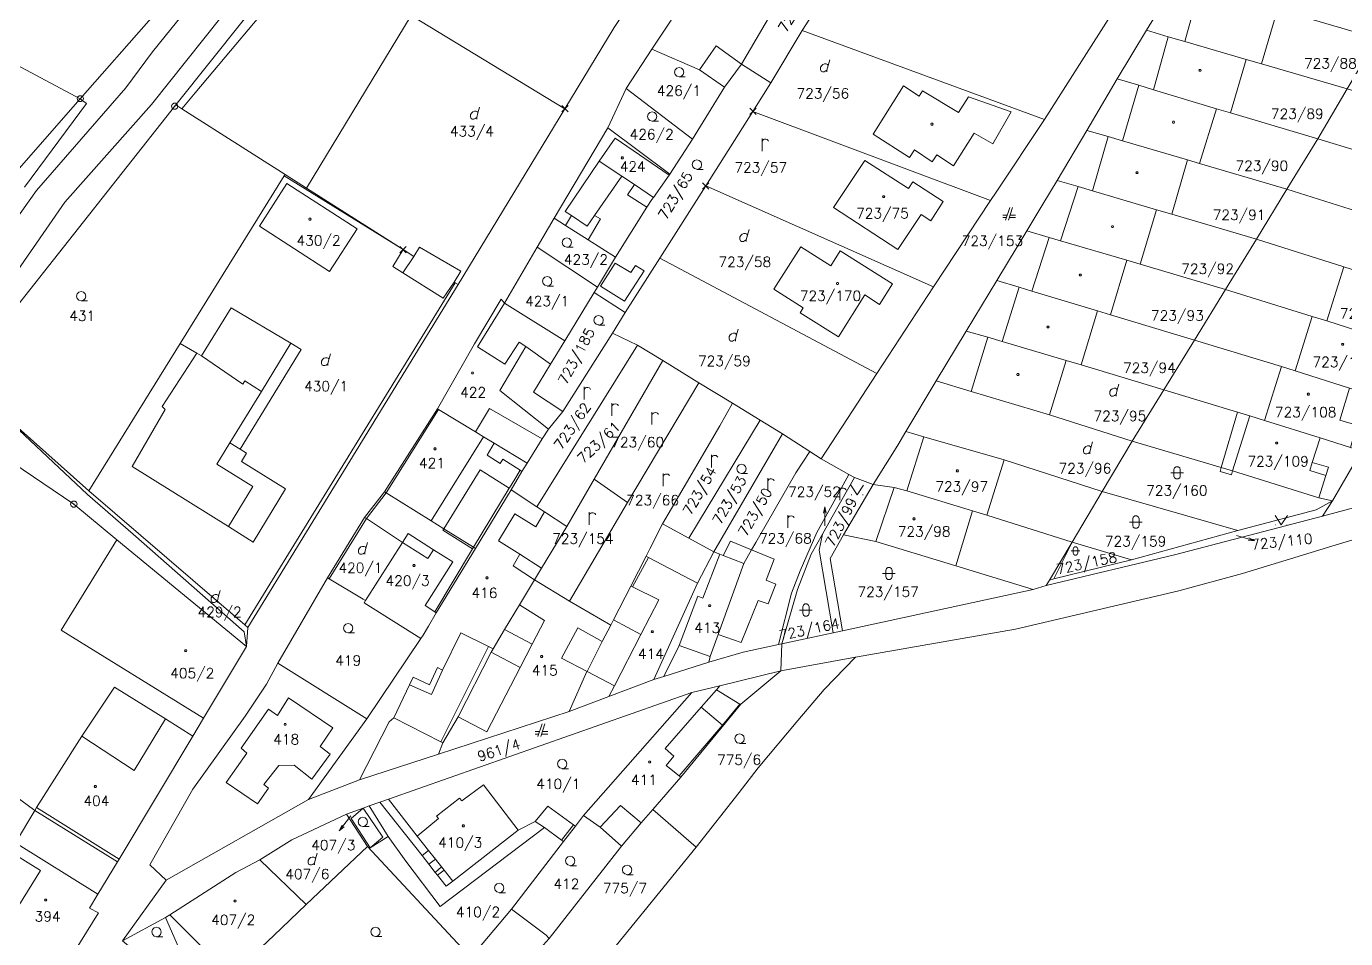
# Model space of a CAD drawing. Extents: x -443817 to 3, y -1171930 to -442383.
# Drawn here: x -443143.1 to -442934, y -1170732 to -1170587.5 of the extents above; entities that cross this region are included whole.
import ezdxf
from ezdxf.enums import TextEntityAlignment as Align

# ---------------------------------------------------------------- set-up
doc = ezdxf.new("R2010")
doc.units = 0
doc.header["$LTSCALE"] = 0.5
doc.header["$PDMODE"] = 3
doc.header["$PDSIZE"] = 0.5
for name, color, linetype, lineweight in [('KLADPAR', 7, 'Continuous', 0), ('ZAPPAR', 7, 'Continuous', 0), ('ZNACKY', 7, 'Continuous', 0), ('ZUOB', 7, 'Continuous', 0)]:
    doc.layers.add(name, color=color, linetype=linetype, lineweight=lineweight)
doc.styles.add('ROMANS', font='romans.shx', dxfattribs={"height": 0.2})

# ---------------------------------------------------------------- blocks, each defined once
blk = doc.blocks.new('$5')
at = {"color": 0}
blk.add_line((-0.12, 0), (0.12, 0), dxfattribs=at)
at = {"color": 0, "flags": 128}
blk.add_lwpolyline([(0.15, 0.48), (0.4, 0.3), (0.5, 0.01), (0.4, -0.28), (0.15, -0.46), (-0.16, -0.46), (-0.41, -0.28), (-0.51, 0.01), (-0.41, 0.3), (-0.16, 0.48), (0.15, 0.48)], dxfattribs=at)
blk = doc.blocks.new('$45')
at = {"color": 0, "flags": 128}
blk.add_lwpolyline([(0.09, 0.15), (0.18, 0), (0.09, -0.15), (-0.09, -0.15), (-0.18, 0), (-0.09, 0.15), (0.09, 0.15)], dxfattribs=at)
blk = doc.blocks.new('$431')
at = {"color": 0}
blk.add_line((0.63, 0.99), (0.9, 1.89), dxfattribs=at)
at = {"color": 0, "flags": 128}
blk.add_lwpolyline([(0.45, 0), (0.45, 0.27), (0.63, 0.99), (0.54, 1.17), (0.36, 1.26), (0.09, 1.26), (-0.18, 1.17), (-0.36, 0.99), (-0.54, 0.72), (-0.54, 0.36), (-0.45, 0.09), (-0.27, 0), (0, 0), (0.18, 0.09), (0.45, 0.27)], dxfattribs=at)
blk = doc.blocks.new('$489')
at = {"color": 0}
blk.add_line((-0.2, 2), (0, 3), dxfattribs=at)
at = {"color": 0, "flags": 128}
blk.add_lwpolyline([(0, 0), (0, 3), (0.2, 2)], dxfattribs=at)
blk = doc.blocks.new('$30')
at = {"color": 0, "flags": 128}
blk.add_lwpolyline([(0, 0), (-0.38, 0.1), (-0.65, 0.37), (-0.75, 0.74), (-0.65, 1.11), (-0.38, 1.38), (-0.01, 1.48), (0.36, 1.38), (0.63, 1.11), (0.73, 0.73), (0.63, 0.35), (0.36, 0.08), (-0.02, -0.02), (0.98, -0.02)], dxfattribs=at)
blk = doc.blocks.new('$479')
at = {"color": 0, "flags": 128}
for points in [[(0, 0), (0, 1.27), (0, 2)], [(0, 1.6), (0.1, 1.73), (0.23, 1.84), (0.37, 1.89), (0.6, 1.9), (0.77, 1.87), (0.87, 1.8), (0.96, 1.7), (1, 1.6)]]:
    blk.add_lwpolyline(points, dxfattribs=at)
blk = doc.blocks.new('$40')
at = {"color": 0}
for p, q in [((-0.95, 0), (-0.85, 0)), ((0.85, 0), (0.95, 0))]:
    blk.add_line(p, q, dxfattribs=at)
at = {"color": 0, "flags": 128}
blk.add_lwpolyline([(-1, 1.5), (0, 0), (1, 1.5)], dxfattribs=at)
blk = doc.blocks.new('$432')
at = {"color": 0}
for p, q in [((-0.32, 0.8), (-1, 0.8)), ((-1, 0.4), (-0.46, 0.4)), ((0.1, 2), (-0.6, 0)), ((-0.1, 0), (0.5, 2)), ((0.02, 0.4), (1, 0.4)), ((1, 0.8), (0.14, 0.8))]:
    blk.add_line(p, q, dxfattribs=at)
blk = doc.blocks.new('$42')
at = {"color": 0, "flags": 128}
for points in [[(-1, 1), (0.27, 1), (1, 1)], [(-0.5, 1.5), (-0.4, 1.79), (-0.15, 1.97), (0.16, 1.97), (0.41, 1.79), (0.51, 1.5), (0.51, 0.5), (0.41, 0.21), (0.16, 0.03), (-0.15, 0.03), (-0.4, 0.21), (-0.5, 0.5), (-0.5, 1.5)]]:
    blk.add_lwpolyline(points, dxfattribs=at)

msp = doc.modelspace()

# ---------------------------------------------------------------- linework, layer by layer
at = {"layer": 'KLADPAR', "color": 7, "linetype": 'Continuous', "flags": 128}
for points in [[(-443145.71, -1170611.68), (-443134.52, -1170598.93), (-443123.31, -1170586.14), (-443112.28, -1170573.42), (-443100.5, -1170560.64), (-443096.47, -1170555.82), (-443094.58, -1170553.56), (-443093.6, -1170552.39), (-443087.51, -1170545.24), (-443076.06, -1170530.23), (-443060.61, -1170507.49), (-443033.91, -1170487.79), (-443030.27, -1170485.13), (-443004.23, -1170465.65), (-442997.57, -1170460.79), (-442976.78, -1170446.36), (-442952.02, -1170432.5), (-442942.25, -1170426.91), (-442940.01, -1170425.63), (-442915.98, -1170411.9)], [(-442923.37, -1170427.97), (-442935.6, -1170435.27), (-442951.72, -1170445.02), (-442980.49, -1170461.93), (-442978.94, -1170462.35), (-442995.52, -1170473.51), (-443003.88, -1170478.36), (-443005.63, -1170479.47), (-443013.02, -1170484.14), (-443013.36, -1170484.07), (-443013.78, -1170483.97), (-443021.28, -1170490.1), (-443032.85, -1170500.03), (-443040.06, -1170507.39), (-443056.99, -1170523.09), (-443087.58, -1170560.03), (-443119.37, -1170599.92), (-443153.47, -1170643.02)], [(-443031.8, -1170572.76), (-443043.95, -1170591.08), (-443048.01, -1170597.32), (-443050.9, -1170603.56), (-443059.42, -1170617.84), (-443062.11, -1170622.45), (-443067.28, -1170631.31), (-443067.82, -1170630.72), (-443072.03, -1170637.77), (-443077.92, -1170648.05), (-443086.28, -1170661.23), (-443089.45, -1170665.3), (-443095.34, -1170674.86), (-443103.21, -1170688.4), (-443105, -1170691.7), (-443108.37, -1170696.79), (-443116.69, -1170708.34), (-443123.51, -1170720.33), (-443120.91, -1170722.78), (-443127.83, -1170732.38)], [(-442960.67, -1170580.16), (-442965.54, -1170588.09), (-442970.15, -1170595.78), (-442974.97, -1170603.95), (-442979.7, -1170611.88), (-442981.97, -1170615.65), (-442984.51, -1170619.86), (-442989.26, -1170627.74), (-442994.08, -1170635.74), (-442998.85, -1170643.66), (-443003.66, -1170651.69), (-443004.96, -1170653.82), (-443008.87, -1170660.08), (-443011.83, -1170658.94), (-443012.71, -1170658.46), (-443017.1, -1170656.01), (-443012.92, -1170649.6), (-443008.24, -1170642.45), (-442999.3, -1170628.72), (-442990.25, -1170615.04), (-442989.36, -1170613.73), (-442989.36, -1170613.73), (-442981.68, -1170602.22), (-442965.32, -1170576.46)], [(-443138.01, -1170738.22), (-443131.61, -1170727.92), (-443133.06, -1170727.21), (-443131.73, -1170725), (-443128.64, -1170719.86), (-443128.38, -1170719.42), (-443116.67, -1170699.93), (-443114.98, -1170697.11), (-443108.16, -1170685.76), (-443107.96, -1170682.72), (-443074.63, -1170628.39), (-443057.7, -1170600.53), (-443049.88, -1170587.66), (-443048.94, -1170586.21)], [(-442930.31, -1170663.12), (-442937.65, -1170665.06), (-442936.06, -1170662.68), (-442931.45, -1170654.73)], [(-442922.49, -1170665.7), (-442936.15, -1170669.83), (-442942.69, -1170671.84), (-442950.3, -1170674.17), (-442960.37, -1170676.9), (-442986.31, -1170683.01), (-443011.62, -1170687.43), (-443023.5, -1170689.62), (-443023.33, -1170685.33), (-443015.18, -1170683.56), (-443013.72, -1170683.24), (-442983.47, -1170676.68), (-442981.41, -1170676.06), (-442961.08, -1170671.21), (-442937.65, -1170665.06), (-442930.31, -1170663.12)], [(-443054.19, -1170738.8), (-443036.92, -1170717.53), (-443030.1, -1170708.9), (-443027.07, -1170704.99), (-443020.77, -1170697.47), (-443016.61, -1170692.56), (-443011.62, -1170687.43), (-442986.31, -1170683.01), (-442960.37, -1170676.9), (-442950.3, -1170674.17), (-442942.69, -1170671.84), (-442936.15, -1170669.83), (-442922.49, -1170665.7)]]:
    msp.add_lwpolyline(points, dxfattribs=at)
for points in [[(-443057.7, -1170600.53), (-443082.06, -1170585.73), (-443098.68, -1170613.08), (-443102.04, -1170610.94), (-443118.44, -1170600.51), (-443119.37, -1170599.92), (-443087.58, -1170560.03), (-443056.99, -1170523.09), (-443040.06, -1170507.39), (-443023.42, -1170525.66), (-443022.52, -1170528.89), (-443020.25, -1170537.09), (-443048.94, -1170586.21), (-443049.88, -1170587.66), (-443057.7, -1170600.53)], [(-443002.07, -1170545.95), (-443001.09, -1170543.12), (-442998.52, -1170536.09), (-442997.67, -1170533.61), (-442997.37, -1170532.48), (-442995.63, -1170525.08), (-442983.04, -1170528.92), (-442976.35, -1170529.56), (-442952.16, -1170536.34), (-442950.3, -1170541.79), (-442953.21, -1170551.32), (-442959.37, -1170566.33), (-442965.32, -1170576.46), (-442981.68, -1170602.22), (-443020.08, -1170588.12), (-443012.11, -1170575.69), (-442994.67, -1170548.66), (-443002.07, -1170545.95)], [(-443167.75, -1170581.21), (-443160.32, -1170571.51), (-443158.44, -1170568.21), (-443158.08, -1170567.58), (-443136.65, -1170579.02), (-443123.31, -1170586.14), (-443134.52, -1170598.93), (-443164.2, -1170583.1), (-443167.75, -1170581.21)], [(-443036.36, -1170594.36), (-443043.95, -1170591.08), (-443031.8, -1170572.76), (-443021.66, -1170579.74), (-443029.71, -1170593.45), (-443032.4, -1170597.08), (-443036.36, -1170594.36)], [(-443012.11, -1170575.69), (-443020.08, -1170588.12), (-443025.04, -1170596.4), (-443029.71, -1170593.45), (-443021.66, -1170579.74), (-443017.1, -1170572.62), (-443012.11, -1170575.69)], [(-442956.08, -1170572.29), (-442952.67, -1170573.27), (-442950.04, -1170574.03), (-442940.2, -1170576.85), (-442938.15, -1170577.44), (-442924.21, -1170581.45), (-442928.94, -1170589.38), (-442942.71, -1170585.38), (-442944.75, -1170584.79), (-442955.03, -1170581.8), (-442957.04, -1170581.21), (-442960.67, -1170580.16), (-442959.56, -1170578.26), (-442956.08, -1170572.29)], [(-442960.67, -1170580.16), (-442957.04, -1170581.21), (-442955.03, -1170581.8), (-442944.75, -1170584.79), (-442942.71, -1170585.38), (-442928.94, -1170589.38), (-442933.72, -1170597.38), (-442947.31, -1170593.41), (-442949.73, -1170592.7), (-442959.47, -1170589.86), (-442962.08, -1170589.1), (-442965.54, -1170588.09), (-442960.67, -1170580.16)], [(-443081.67, -1170623.91), (-443083.35, -1170622.84), (-443098.68, -1170613.08), (-443082.06, -1170585.73), (-443057.7, -1170600.53), (-443074.63, -1170628.39), (-443075.1, -1170628.09), (-443075.26, -1170627.98), (-443074.19, -1170626.25), (-443080.78, -1170622.46), (-443081.67, -1170623.91)], [(-443020.08, -1170588.12), (-442981.68, -1170602.22), (-442989.36, -1170613.73), (-442990.25, -1170615.04), (-443027.91, -1170600.93), (-443025.04, -1170596.4), (-443020.08, -1170588.12)], [(-442965.54, -1170588.09), (-442962.08, -1170589.1), (-442959.47, -1170589.86), (-442949.73, -1170592.7), (-442947.31, -1170593.41), (-442933.72, -1170597.38), (-442938.38, -1170605.31), (-442952.22, -1170601.16), (-442954.4, -1170600.51), (-442964.43, -1170597.5), (-442966.76, -1170596.8), (-442970.15, -1170595.78), (-442965.54, -1170588.09)], [(-443043.95, -1170591.08), (-443036.36, -1170594.36), (-443032.4, -1170597.08), (-443037.48, -1170605.32), (-443048.01, -1170597.32), (-443043.95, -1170591.08)], [(-443032.4, -1170597.08), (-443029.71, -1170593.45), (-443025.04, -1170596.4), (-443027.91, -1170600.93), (-443035.39, -1170612.75), (-443042.64, -1170624.21), (-443048.17, -1170632.81), (-443053.08, -1170629.66), (-443052.56, -1170628.81), (-443049.67, -1170624.06), (-443044.74, -1170616.13), (-443043.91, -1170614.92), (-443043.66, -1170614.56), (-443041.19, -1170611.05), (-443041.06, -1170610.86), (-443037.48, -1170605.32), (-443032.4, -1170597.08)], [(-442970.15, -1170595.78), (-442966.76, -1170596.8), (-442964.43, -1170597.5), (-442954.4, -1170600.51), (-442952.22, -1170601.16), (-442938.38, -1170605.31), (-442943.26, -1170613.27), (-442957.1, -1170609.2), (-442959.04, -1170608.63), (-442969.31, -1170605.61), (-442971.62, -1170604.93), (-442974.97, -1170603.95), (-442970.15, -1170595.78)], [(-442904.81, -1170606.13), (-442902.61, -1170606.76), (-442907.43, -1170614.7), (-442909.68, -1170614.05), (-442914.47, -1170612.58), (-442922.88, -1170610), (-442925.13, -1170609.31), (-442938.38, -1170605.31), (-442933.72, -1170597.38), (-442920.24, -1170601.4), (-442917.91, -1170602.11), (-442909.61, -1170604.66), (-442904.81, -1170606.13)], [(-443102.04, -1170610.94), (-443102.18, -1170611.16), (-443118.68, -1170637.72), (-443133.18, -1170661.05), (-443148.78, -1170647.19), (-443152.33, -1170644.03), (-443153.47, -1170643.02), (-443119.37, -1170599.92), (-443118.44, -1170600.51), (-443102.04, -1170610.94)], [(-443049.67, -1170624.06), (-443054.01, -1170621.28), (-443057.61, -1170619.01), (-443059.42, -1170617.84), (-443050.9, -1170603.56), (-443041.06, -1170610.86), (-443041.19, -1170611.05), (-443043.66, -1170614.56), (-443043.91, -1170614.92), (-443044.74, -1170616.13), (-443049.67, -1170624.06)], [(-442959.04, -1170608.63), (-442957.1, -1170609.2), (-442943.26, -1170613.27), (-442948.11, -1170621.18), (-442961.53, -1170617.23), (-442963.93, -1170616.52), (-442974.09, -1170613.53), (-442976.36, -1170612.86), (-442979.7, -1170611.88), (-442974.97, -1170603.95), (-442971.62, -1170604.93), (-442969.31, -1170605.61), (-442959.04, -1170608.63)], [(-442909.68, -1170614.05), (-442907.43, -1170614.7), (-442912.44, -1170622.93), (-442914.58, -1170622.26), (-442918.49, -1170621.03), (-442927.83, -1170618.11), (-442929.22, -1170617.68), (-442943.26, -1170613.27), (-442938.38, -1170605.31), (-442925.13, -1170609.31), (-442922.88, -1170610), (-442914.47, -1170612.58), (-442909.68, -1170614.05)], [(-442997.77, -1170615.24), (-443002.55, -1170612.1), (-443003.25, -1170613.18), (-443010.15, -1170608.73), (-443015.15, -1170616.17), (-443004.95, -1170622.85), (-443001.25, -1170617.27), (-442999.7, -1170618.28), (-442997.77, -1170615.24)], [(-443002.55, -1170612.1), (-442997.77, -1170615.24), (-442999.7, -1170618.28), (-443001.25, -1170617.27), (-443004.95, -1170622.85), (-443015.15, -1170616.17), (-443010.15, -1170608.73), (-443003.25, -1170613.18), (-443002.55, -1170612.1)], [(-443083.35, -1170622.84), (-443081.67, -1170623.91), (-443080.78, -1170622.46), (-443074.19, -1170626.25), (-443075.26, -1170627.98), (-443075.1, -1170628.09), (-443074.63, -1170628.39), (-443107.96, -1170682.72), (-443108.46, -1170682.29), (-443133.18, -1170661.05), (-443118.68, -1170637.72), (-443102.18, -1170611.16), (-443102.04, -1170610.94), (-443098.68, -1170613.08), (-443083.35, -1170622.84)], [(-442979.7, -1170611.88), (-442976.36, -1170612.86), (-442974.09, -1170613.53), (-442963.93, -1170616.52), (-442961.53, -1170617.23), (-442948.11, -1170621.18), (-442953, -1170629.16), (-442966.54, -1170625.16), (-442968.63, -1170624.54), (-442979.16, -1170621.44), (-442980.95, -1170620.91), (-442984.51, -1170619.86), (-442981.97, -1170615.65), (-442979.7, -1170611.88)], [(-442914.58, -1170622.26), (-442912.44, -1170622.93), (-442917.21, -1170630.93), (-442918.56, -1170630.49), (-442923.53, -1170628.93), (-442931.91, -1170626.29), (-442934.25, -1170625.56), (-442948.11, -1170621.18), (-442943.26, -1170613.27), (-442929.22, -1170617.68), (-442927.83, -1170618.11), (-442918.49, -1170621.03), (-442914.58, -1170622.26)], [(-443052.56, -1170628.81), (-443062.11, -1170622.45), (-443059.42, -1170617.84), (-443057.61, -1170619.01), (-443054.01, -1170621.28), (-443049.67, -1170624.06), (-443052.56, -1170628.81)], [(-442984.51, -1170619.86), (-442980.95, -1170620.91), (-442979.16, -1170621.44), (-442968.63, -1170624.54), (-442966.54, -1170625.16), (-442953, -1170629.16), (-442957.93, -1170637.2), (-442971.21, -1170633.19), (-442973.31, -1170632.56), (-442983.71, -1170629.42), (-442985.73, -1170628.81), (-442989.26, -1170627.74), (-442984.51, -1170619.86)], [(-442918.56, -1170630.49), (-442917.21, -1170630.93), (-442922, -1170638.89), (-442923.63, -1170638.4), (-442928.42, -1170636.88), (-442936.95, -1170634.15), (-442939.24, -1170633.43), (-442953, -1170629.16), (-442948.11, -1170621.18), (-442934.25, -1170625.56), (-442931.91, -1170626.29), (-442923.53, -1170628.93), (-442918.56, -1170630.49)], [(-443053.08, -1170629.66), (-443057.73, -1170637.32), (-443067.28, -1170631.31), (-443062.11, -1170622.45), (-443052.56, -1170628.81), (-443053.08, -1170629.66)], [(-443018.91, -1170654.81), (-443023.2, -1170652.05), (-443026.74, -1170649.88), (-443031.16, -1170647.19), (-443036.46, -1170643.93), (-443042.21, -1170640.42), (-443046.2, -1170637.97), (-443050.18, -1170636.06), (-443048.17, -1170632.81), (-443042.64, -1170624.21), (-443008.24, -1170642.45), (-443012.92, -1170649.6), (-443017.1, -1170656.01), (-443018.91, -1170654.81)], [(-443005.77, -1170628.27), (-443014.06, -1170623.04), (-443015.56, -1170625.41), (-443020.32, -1170622.4), (-443024.57, -1170629.11), (-443019.92, -1170632.06), (-443020.44, -1170632.88), (-443014.34, -1170636.65), (-443010.17, -1170630.03), (-443007.85, -1170631.52), (-443005.77, -1170628.27)], [(-443014.06, -1170623.04), (-443005.77, -1170628.27), (-443007.85, -1170631.52), (-443010.17, -1170630.03), (-443014.34, -1170636.65), (-443020.44, -1170632.88), (-443019.92, -1170632.06), (-443024.57, -1170629.11), (-443020.32, -1170622.4), (-443015.56, -1170625.41), (-443014.06, -1170623.04)], [(-442989.26, -1170627.74), (-442985.73, -1170628.81), (-442983.71, -1170629.42), (-442973.31, -1170632.56), (-442971.21, -1170633.19), (-442957.93, -1170637.2), (-442962.75, -1170645.05), (-442975.86, -1170641.09), (-442978.25, -1170640.39), (-442988.42, -1170637.4), (-442990.67, -1170636.74), (-442994.08, -1170635.74), (-442989.26, -1170627.74)], [(-443059.98, -1170640.98), (-443057.73, -1170637.32), (-443053.08, -1170629.66), (-443048.17, -1170632.81), (-443050.18, -1170636.06), (-443058.01, -1170648.52), (-443062.71, -1170645.42), (-443059.98, -1170640.98)], [(-442923.63, -1170638.4), (-442922, -1170638.89), (-442926.73, -1170646.84), (-442928.35, -1170646.34), (-442933.32, -1170644.78), (-442941.98, -1170642.05), (-442944.12, -1170641.37), (-442957.93, -1170637.2), (-442953, -1170629.16), (-442939.24, -1170633.43), (-442936.95, -1170634.15), (-442928.42, -1170636.88), (-442923.63, -1170638.4)], [(-443057.73, -1170637.32), (-443059.98, -1170640.98), (-443062.71, -1170645.42), (-443058.01, -1170648.52), (-443060.33, -1170651.27), (-443061.29, -1170652.81), (-443063.71, -1170656.71), (-443068.91, -1170653.54), (-443070.61, -1170652.5), (-443071.9, -1170651.71), (-443077.72, -1170648.17), (-443077.92, -1170648.05), (-443072.03, -1170637.77), (-443067.82, -1170630.72), (-443067.28, -1170631.31), (-443057.73, -1170637.32)], [(-443050.18, -1170636.06), (-443046.2, -1170637.97), (-443062.15, -1170663.6), (-443066.25, -1170660.91), (-443064.51, -1170658.03), (-443063.71, -1170656.71), (-443061.29, -1170652.81), (-443060.33, -1170651.27), (-443058.01, -1170648.52), (-443050.18, -1170636.06)], [(-442975.86, -1170641.09), (-442962.75, -1170645.05), (-442967.79, -1170653.21), (-442980.91, -1170649.05), (-442993.33, -1170645.32), (-442998.85, -1170643.66), (-442994.08, -1170635.74), (-442990.67, -1170636.74), (-442988.42, -1170637.4), (-442978.25, -1170640.39), (-442975.86, -1170641.09)], [(-443046.2, -1170637.97), (-443042.21, -1170640.42), (-443053.05, -1170659.21), (-443057.4, -1170666.74), (-443060.94, -1170664.4), (-443062.15, -1170663.6), (-443046.2, -1170637.97)], [(-442928.35, -1170646.34), (-442926.73, -1170646.84), (-442931.45, -1170654.73), (-442933.2, -1170654.19), (-442938.02, -1170652.67), (-442946.8, -1170649.9), (-442949.14, -1170649.16), (-442951.08, -1170648.58), (-442962.75, -1170645.05), (-442957.93, -1170637.2), (-442944.12, -1170641.37), (-442941.98, -1170642.05), (-442933.32, -1170644.78), (-442928.35, -1170646.34)], [(-443133.36, -1170661.66), (-443126.13, -1170667.95), (-443108.52, -1170683.39), (-443108.16, -1170685.76), (-443128.71, -1170668.82), (-443135.54, -1170663.19), (-443156.57, -1170648.98), (-443156.08, -1170648.25), (-443152.33, -1170644.03), (-443148.78, -1170647.19), (-443133.36, -1170661.66)], [(-443036.46, -1170643.93), (-443031.16, -1170647.19), (-443033.16, -1170650.75), (-443040.79, -1170663.86), (-443042.22, -1170666.3), (-443044.27, -1170670.26), (-443044.85, -1170671.44), (-443047.27, -1170676.16), (-443050.02, -1170681.53), (-443050.44, -1170682.35), (-443056.96, -1170678.53), (-443047.8, -1170662.9), (-443036.46, -1170643.93)], [(-442998.85, -1170643.66), (-442993.33, -1170645.32), (-442980.91, -1170649.05), (-442967.79, -1170653.21), (-442972.55, -1170661.2), (-442988.09, -1170656.17), (-443000.79, -1170652.52), (-443003.66, -1170651.69), (-442998.85, -1170643.66)], [(-442933.2, -1170654.19), (-442931.45, -1170654.73), (-442936.06, -1170662.68), (-442938.19, -1170662.19), (-442951.88, -1170657.88), (-442953.66, -1170657.36), (-442967.79, -1170653.21), (-442962.75, -1170645.05), (-442951.08, -1170648.58), (-442949.14, -1170649.16), (-442946.8, -1170649.9), (-442938.02, -1170652.67), (-442933.2, -1170654.19)], [(-443126.13, -1170667.95), (-443133.36, -1170661.66), (-443148.78, -1170647.19), (-443133.18, -1170661.05), (-443108.46, -1170682.29), (-443107.96, -1170682.72), (-443108.16, -1170685.76), (-443108.52, -1170683.39), (-443126.13, -1170667.95)], [(-443026.74, -1170649.88), (-443036.51, -1170666.03), (-443038.04, -1170668.57), (-443042.22, -1170666.3), (-443040.79, -1170663.86), (-443033.16, -1170650.75), (-443031.16, -1170647.19), (-443026.74, -1170649.88)], [(-443116.67, -1170699.93), (-443120.99, -1170697.22), (-443129.09, -1170692.16), (-443134.3, -1170699.97), (-443141.47, -1170711.23), (-443141.74, -1170711.71), (-443152.04, -1170704.2), (-443162.87, -1170695.97), (-443166.44, -1170688.73), (-443162.86, -1170681.83), (-443174.4, -1170675.38), (-443170.68, -1170669.4), (-443157.43, -1170648.4), (-443156.57, -1170648.98), (-443135.54, -1170663.19), (-443128.71, -1170668.82), (-443137.57, -1170683.17), (-443114.98, -1170697.11), (-443116.67, -1170699.93)], [(-443066.25, -1170660.91), (-443071.88, -1170670.21), (-443072.19, -1170670.02), (-443076.91, -1170667.07), (-443078.91, -1170665.82), (-443086.02, -1170661.39), (-443086.28, -1170661.23), (-443077.92, -1170648.05), (-443077.72, -1170648.17), (-443071.9, -1170651.71), (-443070.61, -1170652.5), (-443068.91, -1170653.54), (-443063.71, -1170656.71), (-443064.51, -1170658.03), (-443066.25, -1170660.91)], [(-443023.2, -1170652.05), (-443031.82, -1170666.81), (-443034.09, -1170670.71), (-443038.04, -1170668.57), (-443036.51, -1170666.03), (-443026.74, -1170649.88), (-443023.2, -1170652.05)], [(-443029.35, -1170672.6), (-443032.64, -1170671.3), (-443033.17, -1170671.08), (-443034.09, -1170670.71), (-443031.82, -1170666.81), (-443023.2, -1170652.05), (-443018.91, -1170654.81), (-443021.08, -1170658.22), (-443027.43, -1170669.25), (-443028.11, -1170670.43), (-443029.35, -1170672.6)], [(-443003.66, -1170651.69), (-443000.79, -1170652.52), (-442988.09, -1170656.17), (-442972.55, -1170661.2), (-442977.31, -1170669.19), (-442990.84, -1170664.93), (-442993.12, -1170664.24), (-443003.52, -1170661.09), (-443005.53, -1170660.55), (-443008.87, -1170660.08), (-443004.96, -1170653.82), (-443003.66, -1170651.69)], [(-442953.66, -1170657.36), (-442951.88, -1170657.88), (-442938.19, -1170662.19), (-442936.06, -1170662.68), (-442938.61, -1170664.06), (-442951.03, -1170667.33), (-442972.55, -1170661.2), (-442967.79, -1170653.21), (-442953.66, -1170657.36)], [(-443021.08, -1170658.22), (-443018.91, -1170654.81), (-443017.1, -1170656.01), (-443012.71, -1170658.46), (-443015.32, -1170663.28), (-443017.77, -1170667.69), (-443020.4, -1170673.75), (-443021.77, -1170677.28), (-443023.86, -1170685.43), (-443029.46, -1170686.61), (-443034.88, -1170688.21), (-443034.68, -1170687.31), (-443033.4, -1170683.85), (-443029.35, -1170672.6), (-443028.11, -1170670.43), (-443027.43, -1170669.25), (-443021.08, -1170658.22)], [(-443053.05, -1170659.21), (-443047.8, -1170662.9), (-443056.96, -1170678.53), (-443062.51, -1170675.15), (-443061.4, -1170673.32), (-443057.4, -1170666.74), (-443053.05, -1170659.21)], [(-443015.32, -1170663.28), (-443012.71, -1170658.46), (-443011.83, -1170658.94), (-443015.35, -1170665.2), (-443016.89, -1170667.93), (-443018.66, -1170671.08), (-443020.86, -1170676.69), (-443023.33, -1170685.33), (-443023.86, -1170685.43), (-443021.77, -1170677.28), (-443020.4, -1170673.75), (-443017.77, -1170667.69), (-443015.32, -1170663.28)], [(-443008.87, -1170660.08), (-443013.54, -1170668.05), (-443015.66, -1170671.78), (-443013.72, -1170683.24), (-443015.18, -1170683.56), (-443017.38, -1170670.47), (-443016.89, -1170667.93), (-443015.35, -1170665.2), (-443011.83, -1170658.94), (-443008.87, -1170660.08)], [(-443062.51, -1170675.15), (-443064.92, -1170679.15), (-443067.26, -1170683.03), (-443069.1, -1170686.09), (-443069.37, -1170686.62), (-443074.6, -1170696.87), (-443077.05, -1170701.02), (-443077.76, -1170702.8), (-443090.29, -1170706.89), (-443098.33, -1170710), (-443089.1, -1170697.19), (-443080.54, -1170684.45), (-443080.18, -1170683.93), (-443079.33, -1170682.52), (-443078.09, -1170680.38), (-443071.88, -1170670.21), (-443066.25, -1170660.91), (-443062.15, -1170663.6), (-443060.94, -1170664.4), (-443057.4, -1170666.74), (-443061.4, -1170673.32), (-443062.51, -1170675.15)], [(-443071.88, -1170670.21), (-443078.09, -1170680.38), (-443078.34, -1170680.22), (-443079.87, -1170679.25), (-443075.47, -1170672.33), (-443078.51, -1170670.4), (-443082.56, -1170667.83), (-443083.46, -1170669.24), (-443089.31, -1170678.47), (-443089.66, -1170678.26), (-443095.09, -1170675.01), (-443095.34, -1170674.86), (-443089.45, -1170665.3), (-443086.28, -1170661.23), (-443086.02, -1170661.39), (-443078.91, -1170665.82), (-443076.91, -1170667.07), (-443072.19, -1170670.02), (-443071.88, -1170670.21)], [(-442990.84, -1170664.93), (-442977.31, -1170669.19), (-442980.9, -1170675.2), (-442981.41, -1170676.06), (-442983.47, -1170676.68), (-442995.76, -1170672.94), (-443008.42, -1170669.09), (-443013.54, -1170668.05), (-443008.87, -1170660.08), (-443005.53, -1170660.55), (-443003.52, -1170661.09), (-442993.12, -1170664.24), (-442990.84, -1170664.93)], [(-442981.41, -1170676.06), (-442980.9, -1170675.2), (-442980.22, -1170675.02), (-442967.9, -1170671.99), (-442951.03, -1170667.33), (-442938.61, -1170664.06), (-442936.06, -1170662.68), (-442937.65, -1170665.06), (-442961.08, -1170671.21), (-442981.41, -1170676.06)], [(-443082.56, -1170667.83), (-443078.51, -1170670.4), (-443075.47, -1170672.33), (-443079.87, -1170679.25), (-443078.34, -1170680.22), (-443078.09, -1170680.38), (-443079.33, -1170682.52), (-443080.18, -1170683.93), (-443080.54, -1170684.45), (-443089.55, -1170678.84), (-443089.31, -1170678.47), (-443083.46, -1170669.24), (-443082.56, -1170667.83)], [(-443034.09, -1170670.71), (-443036.69, -1170675.69), (-443043.61, -1170690.95), (-443050.73, -1170693.65), (-443057.04, -1170696.04), (-443054.22, -1170689.72), (-443054.2, -1170689.68), (-443051.78, -1170684.97), (-443050.44, -1170682.35), (-443050.02, -1170681.53), (-443047.27, -1170676.16), (-443044.85, -1170671.44), (-443044.27, -1170670.26), (-443042.22, -1170666.3), (-443038.04, -1170668.57), (-443034.09, -1170670.71)], [(-443018.66, -1170671.08), (-443016.89, -1170667.93), (-443017.38, -1170670.47), (-443015.18, -1170683.56), (-443023.33, -1170685.33), (-443020.86, -1170676.69), (-443018.66, -1170671.08)], [(-442995.76, -1170672.94), (-442983.47, -1170676.68), (-443013.72, -1170683.24), (-443015.66, -1170671.78), (-443013.54, -1170668.05), (-443008.42, -1170669.09), (-442995.76, -1170672.94)], [(-443036.69, -1170675.69), (-443034.09, -1170670.71), (-443033.17, -1170671.08), (-443032.64, -1170671.3), (-443029.35, -1170672.6), (-443033.4, -1170683.85), (-443034.68, -1170687.31), (-443034.88, -1170688.21), (-443042.04, -1170690.47), (-443043.61, -1170690.95), (-443036.69, -1170675.69)], [(-443080.54, -1170684.45), (-443089.1, -1170697.19), (-443103.21, -1170688.4), (-443095.34, -1170674.86), (-443095.09, -1170675.01), (-443089.66, -1170678.26), (-443089.31, -1170678.47), (-443089.55, -1170678.84), (-443080.54, -1170684.45)], [(-443050.44, -1170682.35), (-443051.78, -1170684.97), (-443054.2, -1170689.68), (-443054.22, -1170689.72), (-443057.04, -1170696.04), (-443077.76, -1170702.8), (-443077.05, -1170701.02), (-443074.6, -1170696.87), (-443069.37, -1170686.62), (-443069.1, -1170686.09), (-443067.26, -1170683.03), (-443064.92, -1170679.15), (-443062.51, -1170675.15), (-443056.96, -1170678.53), (-443050.44, -1170682.35)], [(-443057.04, -1170696.04), (-443050.73, -1170693.65), (-443043.61, -1170690.95), (-443042.04, -1170690.47), (-443034.88, -1170688.21), (-443029.46, -1170686.61), (-443023.86, -1170685.43), (-443023.33, -1170685.33), (-443023.5, -1170689.62), (-443033.14, -1170691.96), (-443037.57, -1170693.02), (-443085.69, -1170709.93), (-443087.06, -1170710.41), (-443088.71, -1170710.99), (-443088.75, -1170711.01), (-443089.7, -1170711.35), (-443092.31, -1170712.33), (-443101, -1170716.4), (-443106.07, -1170719.52), (-443109.86, -1170721.54), (-443120.32, -1170728.28), (-443121.04, -1170728.67), (-443127.83, -1170732.38), (-443120.91, -1170722.78), (-443098.33, -1170710), (-443090.29, -1170706.89), (-443077.76, -1170702.8), (-443057.04, -1170696.04)], [(-443089.1, -1170697.19), (-443098.33, -1170710), (-443120.91, -1170722.78), (-443123.51, -1170720.33), (-443116.69, -1170708.34), (-443108.37, -1170696.79), (-443105, -1170691.7), (-443103.21, -1170688.4), (-443089.1, -1170697.19)], [(-443011.62, -1170687.43), (-443016.61, -1170692.56), (-443020.77, -1170697.47), (-443027.07, -1170704.99), (-443030.1, -1170708.9), (-443036.92, -1170717.53), (-443043.77, -1170711.59), (-443039.35, -1170706.43), (-443029.8, -1170694.9), (-443023.5, -1170689.62), (-443011.62, -1170687.43)], [(-443054.74, -1170712.5), (-443037.57, -1170693.02), (-443033.14, -1170691.96), (-443023.5, -1170689.62), (-443029.8, -1170694.9), (-443039.35, -1170706.43), (-443043.77, -1170711.59), (-443045.6, -1170713.7), (-443048.71, -1170717.36), (-443052.1, -1170714.37), (-443054.74, -1170712.5)], [(-443128.38, -1170719.42), (-443141.47, -1170711.23), (-443134.3, -1170699.97), (-443129.09, -1170692.16), (-443120.99, -1170697.22), (-443116.67, -1170699.93), (-443128.38, -1170719.42)], [(-443062.44, -1170713.45), (-443065.14, -1170714.83), (-443070.63, -1170707.64), (-443074.04, -1170710.21), (-443074.42, -1170709.78), (-443078.04, -1170712.6), (-443077.73, -1170713.02), (-443081.13, -1170715.82), (-443085.69, -1170709.93), (-443037.57, -1170693.02), (-443054.74, -1170712.5), (-443056.04, -1170714.19), (-443056.32, -1170713.99), (-443060.42, -1170711.04), (-443062.44, -1170713.45)], [(-443141.74, -1170711.71), (-443144.78, -1170716.86), (-443146, -1170718.02), (-443140.83, -1170721.24), (-443144.97, -1170727.87), (-443149.07, -1170723.69), (-443153.55, -1170727.31), (-443162.46, -1170721.05), (-443152.04, -1170704.2), (-443141.74, -1170711.71)], [(-443065.14, -1170714.83), (-443062.44, -1170713.45), (-443060.42, -1170711.04), (-443056.32, -1170713.99), (-443056.04, -1170714.19), (-443057.92, -1170716.64), (-443058.22, -1170716.42), (-443060.96, -1170714.44), (-443077.49, -1170726.95), (-443082.92, -1170719.78), (-443085.73, -1170715.85), (-443088.59, -1170717.66), (-443086.56, -1170715.96), (-443089.7, -1170711.35), (-443088.75, -1170711.01), (-443088.71, -1170710.99), (-443087.06, -1170710.41), (-443085.69, -1170709.93), (-443081.13, -1170715.82), (-443077.73, -1170713.02), (-443078.04, -1170712.6), (-443074.42, -1170709.78), (-443074.04, -1170710.21), (-443070.63, -1170707.64), (-443065.14, -1170714.83)], [(-443138.01, -1170738.22), (-443153.55, -1170727.31), (-443149.07, -1170723.69), (-443144.97, -1170727.87), (-443140.83, -1170721.24), (-443146, -1170718.02), (-443144.78, -1170716.86), (-443141.74, -1170711.71), (-443141.47, -1170711.23), (-443128.38, -1170719.42), (-443128.64, -1170719.86), (-443131.73, -1170725), (-443133.06, -1170727.21), (-443131.61, -1170727.92), (-443138.01, -1170738.22)], [(-443088.97, -1170717.41), (-443092.31, -1170712.33), (-443089.7, -1170711.35), (-443086.56, -1170715.96), (-443088.59, -1170717.66), (-443088.97, -1170717.41)], [(-443043.77, -1170711.59), (-443036.92, -1170717.53), (-443054.19, -1170738.8), (-443061.15, -1170733.09), (-443060.2, -1170732), (-443048.71, -1170717.36), (-443045.6, -1170713.7), (-443043.77, -1170711.59)], [(-443098.71, -1170726.64), (-443106.07, -1170719.52), (-443101, -1170716.4), (-443092.31, -1170712.33), (-443088.97, -1170717.41), (-443098.71, -1170726.64)], [(-443054.74, -1170712.5), (-443052.1, -1170714.37), (-443048.71, -1170717.36), (-443060.2, -1170732), (-443060.7, -1170731.5), (-443066.16, -1170727.38), (-443057.92, -1170716.64), (-443056.04, -1170714.19), (-443054.74, -1170712.5)], [(-443088.97, -1170717.41), (-443088.59, -1170717.66), (-443085.73, -1170715.85), (-443082.92, -1170719.78), (-443077.49, -1170726.95), (-443060.96, -1170714.44), (-443058.22, -1170716.42), (-443057.92, -1170716.64), (-443066.16, -1170727.38), (-443072.62, -1170735.01), (-443088.97, -1170717.41)], [(-443101.47, -1170733.63), (-443103.09, -1170735.42), (-443105.77, -1170733.33), (-443103.86, -1170731.52), (-443098.71, -1170726.64), (-443088.97, -1170717.41), (-443072.62, -1170735.01), (-443084.26, -1170748.76), (-443101.47, -1170733.63)], [(-443103.86, -1170731.52), (-443105.77, -1170733.33), (-443110.13, -1170738.42), (-443120.32, -1170728.28), (-443109.86, -1170721.54), (-443106.07, -1170719.52), (-443098.71, -1170726.64), (-443103.86, -1170731.52)], [(-443112.72, -1170747.66), (-443114.53, -1170743.53), (-443121.04, -1170728.67), (-443120.32, -1170728.28), (-443110.13, -1170738.42), (-443108.65, -1170742.67), (-443112.36, -1170748.47), (-443112.72, -1170747.66)], [(-443066.16, -1170727.38), (-443060.7, -1170731.5), (-443060.2, -1170732), (-443061.15, -1170733.09), (-443069.2, -1170742.9), (-443073.2, -1170748.2), (-443077.85, -1170755.1), (-443084.26, -1170748.76), (-443072.62, -1170735.01), (-443066.16, -1170727.38)]]:
    msp.add_lwpolyline(points, close=True, dxfattribs=at)
at = {"layer": 'KLADPAR', "color": 7, "linetype": 'Continuous'}
for p in [(-443057.7, -1170600.53), (-443027.91, -1170600.93), (-443035.39, -1170612.75), (-443083.35, -1170622.84)]:
    msp.add_point(p, dxfattribs=at)
for points in [[(-443171.73, -1170597.51), (-443164.2, -1170583.1), (-443134.52, -1170598.93), (-443145.71, -1170611.68)], [(-443041.06, -1170610.86), (-443050.9, -1170603.56), (-443048.01, -1170597.32), (-443037.48, -1170605.32)], [(-443027.91, -1170600.93), (-442990.25, -1170615.04), (-442999.3, -1170628.72), (-443035.39, -1170612.75)], [(-443101.76, -1170612.37), (-443106.13, -1170619.14), (-443095.02, -1170626.32), (-443090.64, -1170619.55)], [(-443106.13, -1170619.14), (-443101.76, -1170612.37), (-443090.64, -1170619.55), (-443095.02, -1170626.32)], [(-443035.39, -1170612.75), (-442999.3, -1170628.72), (-443008.24, -1170642.45), (-443042.64, -1170624.21)], [(-443042.21, -1170640.42), (-443036.46, -1170643.93), (-443047.8, -1170662.9), (-443053.05, -1170659.21)], [(-442951.03, -1170667.33), (-442967.9, -1170671.99), (-442977.31, -1170669.19), (-442972.55, -1170661.2)], [(-443114.98, -1170697.11), (-443137.57, -1170683.17), (-443128.71, -1170668.82), (-443108.16, -1170685.76)], [(-442967.9, -1170671.99), (-442980.22, -1170675.02), (-442980.9, -1170675.2), (-442977.31, -1170669.19)], [(-443114.53, -1170743.53), (-443127.83, -1170732.38), (-443121.04, -1170728.67)]]:
    msp.add_3dface(points, dxfattribs=at)
at = {"layer": 'ZAPPAR', "color": 7, "linetype": 'Continuous'}
for p, q in [((-442957.04, -1170581.21), (-442959.47, -1170589.86)), ((-442944.75, -1170584.79), (-442947.31, -1170593.41)), ((-442962.08, -1170589.1), (-442964.43, -1170597.5)), ((-442949.73, -1170592.7), (-442952.22, -1170601.16)), ((-442966.76, -1170596.8), (-442969.31, -1170605.61)), ((-442954.4, -1170600.51), (-442957.1, -1170609.2)), ((-442971.62, -1170604.93), (-442974.09, -1170613.53)), ((-442959.04, -1170608.63), (-442961.53, -1170617.23)), ((-443043.66, -1170614.56), (-443046.69, -1170612.53)), ((-442976.36, -1170612.86), (-442979.16, -1170621.44)), ((-443057.61, -1170619.01), (-443056.66, -1170617.44)), ((-442963.93, -1170616.52), (-442966.54, -1170625.16)), ((-442980.95, -1170620.91), (-442983.71, -1170629.42)), ((-442968.63, -1170624.54), (-442971.21, -1170633.19)), ((-442934.25, -1170625.56), (-442936.95, -1170634.15)), ((-443075.1, -1170628.09), (-443108.46, -1170682.29)), ((-442985.73, -1170628.81), (-442988.42, -1170637.4)), ((-442973.31, -1170632.56), (-442975.86, -1170641.09)), ((-442939.24, -1170633.43), (-442941.98, -1170642.05)), ((-442990.67, -1170636.74), (-442993.33, -1170645.32)), ((-443118.68, -1170637.72), (-443116.04, -1170639.26)), ((-443115.31, -1170639.69), (-443116.04, -1170639.26)), ((-442978.25, -1170640.39), (-442980.91, -1170649.05)), ((-442944.12, -1170641.37), (-442946.8, -1170649.9)), ((-443110.8, -1170653.48), (-443105.82, -1170645.33)), ((-443077.72, -1170648.17), (-443086.02, -1170661.39)), ((-442951.08, -1170648.58), (-442953.66, -1170657.36)), ((-442951.88, -1170657.88), (-442949.14, -1170649.16)), ((-443070.61, -1170652.5), (-443078.91, -1170665.82)), ((-443000.79, -1170652.52), (-443003.52, -1170661.09)), ((-442938.02, -1170652.67), (-442939.25, -1170656.58)), ((-442988.09, -1170656.17), (-442990.84, -1170664.93)), ((-442938.19, -1170662.19), (-442937.08, -1170658.66)), ((-443086.02, -1170661.39), (-443089.18, -1170665.45)), ((-443005.53, -1170660.55), (-443008.42, -1170669.09)), ((-443095.09, -1170675.01), (-443089.18, -1170665.45)), ((-442993.12, -1170664.24), (-442995.76, -1170672.94)), ((-442977.31, -1170669.19), (-442980.22, -1170675.02)), ((-443044.85, -1170671.44), (-443044.48, -1170671.63)), ((-443050.02, -1170681.53), (-443045.65, -1170683.83)), ((-443069.1, -1170686.09), (-443069.81, -1170685.74)), ((-443069.37, -1170686.62), (-443064.82, -1170689.05)), ((-443033.14, -1170691.96), (-443033.68, -1170692.58)), ((-443029.96, -1170694.89), (-443032.75, -1170698.19)), ((-443029.8, -1170694.9), (-443029.96, -1170694.89)), ((-443077.05, -1170701.02), (-443077.37, -1170700.86)), ((-443039.35, -1170706.43), (-443039.57, -1170706.25)), ((-443141.74, -1170711.71), (-443128.64, -1170719.86)), ((-443085.73, -1170715.85), (-443088.71, -1170710.99)), ((-443087.06, -1170710.41), (-443080.35, -1170718.88)), ((-443062.44, -1170713.45), (-443060.96, -1170714.44)), ((-443058.22, -1170716.42), (-443056.32, -1170713.99)), ((-443081.13, -1170715.82), (-443079.35, -1170718.05)), ((-443065.14, -1170714.83), (-443075.46, -1170722.91)), ((-443144.78, -1170716.86), (-443131.73, -1170725)), ((-443080.35, -1170718.88), (-443079.35, -1170718.05)), ((-443079.35, -1170718.05), (-443078.24, -1170719.44)), ((-443079.27, -1170720.25), (-443078.24, -1170719.44)), ((-443078.24, -1170719.44), (-443077.26, -1170720.66)), ((-443078.25, -1170721.53), (-443077.26, -1170720.66)), ((-443077.88, -1170722), (-443076.86, -1170721.16)), ((-443077.26, -1170720.66), (-443076.86, -1170721.16))]:
    msp.add_line(p, q, dxfattribs=at)
at = {"layer": 'ZAPPAR', "color": 7, "linetype": 'Continuous', "flags": 128}
for points in [[(-443211.73, -1170697.25), (-443206.73, -1170694.9), (-443185.44, -1170673.64), (-443159.63, -1170638.98), (-443141.44, -1170613.46), (-443127.32, -1170597.2), (-443123.07, -1170591.49), (-443059.39, -1170512.75), (-443026.69, -1170484.73), (-442998.42, -1170463.72), (-442985.41, -1170455.25), (-442925.19, -1170420.22), (-442910.04, -1170411.51)], [(-443207.77, -1170702.25), (-443203.06, -1170699.41), (-443178.19, -1170674.84), (-443136.99, -1170615.31), (-443123.24, -1170599.83), (-443106.64, -1170578.97), (-443069.19, -1170532.75), (-443057.86, -1170518.82), (-443045.67, -1170506.73), (-443024.26, -1170488.95), (-442995.54, -1170467.34), (-442984.08, -1170460.02), (-442903.58, -1170413.79)], [(-443022.52, -1170528.89), (-443040.5, -1170512.53), (-443059.35, -1170531.27), (-443072.72, -1170545.59), (-443085.55, -1170561.4), (-443086.63, -1170562.67), (-443116.33, -1170598.01), (-443118.44, -1170600.51)], [(-443036.36, -1170594.36), (-443033.72, -1170590.56), (-443029.71, -1170593.45)], [(-443143.35, -1170612.96), (-443133.52, -1170599.67), (-443134.52, -1170598.93)], [(-443041.19, -1170611.05), (-443049.73, -1170605.19), (-443052.26, -1170608.8)], [(-443102.18, -1170611.16), (-443083.35, -1170622.84), (-443085, -1170625.53), (-443083.4, -1170626.53)], [(-443044.74, -1170616.13), (-443047.76, -1170614.17), (-443046.69, -1170612.53), (-443048.68, -1170611.19)], [(-443054.01, -1170621.28), (-443052.04, -1170617.99), (-443053, -1170617.41)], [(-443075.26, -1170627.98), (-443077, -1170630.55), (-443083.4, -1170626.53), (-443081.67, -1170623.91)], [(-443105.82, -1170645.33), (-443101.13, -1170637.67), (-443110.62, -1170632.05), (-443115.31, -1170639.69)], [(-443067.28, -1170631.31), (-443071.57, -1170638.23), (-443067.25, -1170640.97), (-443064.95, -1170637.51), (-443063.91, -1170638.18)], [(-443101.13, -1170637.67), (-443099.5, -1170638.69), (-443109.19, -1170654.48)], [(-443059.98, -1170640.98), (-443063.91, -1170638.18), (-443068.04, -1170645.15), (-443060.33, -1170651.27)], [(-443116.04, -1170639.26), (-443121.55, -1170647.72), (-443121.05, -1170648.17), (-443126.28, -1170657.2), (-443111.03, -1170666.74)], [(-443115.31, -1170639.69), (-443108.73, -1170644.17), (-443108.46, -1170643.64), (-443105.82, -1170645.33)], [(-442933.32, -1170644.78), (-442934.86, -1170649.85), (-442932.19, -1170650.65), (-442933.2, -1170654.19)], [(-443071.9, -1170651.71), (-443069.64, -1170648), (-443061.29, -1170652.81)], [(-443068.91, -1170653.54), (-443070.04, -1170655.41), (-443067.98, -1170656.73), (-443067.54, -1170656.04), (-443064.82, -1170657.82)], [(-443076.91, -1170667.07), (-443071.15, -1170657.72), (-443066.52, -1170660.63), (-443072.19, -1170670.02)], [(-442953.66, -1170657.36), (-442953.86, -1170658.03), (-442952.05, -1170658.53), (-442951.88, -1170657.88)], [(-443064.51, -1170658.03), (-443064.82, -1170657.82), (-443065.66, -1170659.21), (-443066.5, -1170660.6), (-443066.52, -1170660.63)], [(-443083.46, -1170669.24), (-443089.18, -1170665.45), (-443089.45, -1170665.3)], [(-443060.94, -1170664.4), (-443062.34, -1170666.76), (-443065.65, -1170664.7), (-443068.23, -1170668.99), (-443064.85, -1170671.13), (-443061.4, -1170673.32)], [(-443076.91, -1170667.07), (-443077.04, -1170667.29), (-443072.33, -1170670.25)], [(-443083.46, -1170669.24), (-443079.41, -1170671.81), (-443078.51, -1170670.4)], [(-443078.34, -1170680.22), (-443072.33, -1170670.25), (-443072.19, -1170670.02)], [(-443028.11, -1170670.43), (-443031.47, -1170669.04), (-443032.64, -1170671.3)], [(-443062.51, -1170675.15), (-443065.91, -1170672.96), (-443064.85, -1170671.13)], [(-443036.69, -1170675.69), (-443044.48, -1170671.63), (-443046.98, -1170676.3)], [(-443033.17, -1170671.08), (-443035.82, -1170678.1), (-443036.65, -1170677.78), (-443039.6, -1170685.6)], [(-443028.11, -1170670.43), (-443024.53, -1170671.92), (-443025.83, -1170675.21), (-443024.26, -1170675.86), (-443025.51, -1170678.98), (-443027.05, -1170678.46), (-443029.78, -1170685.1), (-443033.4, -1170683.85)], [(-443047.27, -1170676.16), (-443046.98, -1170676.3), (-443042.81, -1170678.32), (-443045.65, -1170683.83), (-443049.83, -1170691.95)], [(-443064.92, -1170679.15), (-443060.96, -1170681.6), (-443062.92, -1170685.38)], [(-443051.78, -1170684.97), (-443055.65, -1170682.78), (-443058.24, -1170687.59), (-443054.2, -1170689.68)], [(-443067.26, -1170683.03), (-443062.92, -1170685.38), (-443064.82, -1170689.05), (-443070.1, -1170699.24), (-443074.6, -1170696.87)], [(-443034.68, -1170687.31), (-443039.6, -1170685.6), (-443042.04, -1170690.47)], [(-443082.32, -1170691.79), (-443078.85, -1170693.36), (-443077.12, -1170689.5)], [(-443050.73, -1170693.65), (-443049.83, -1170691.95), (-443054.2, -1170689.68)], [(-443029.96, -1170694.89), (-443033.68, -1170692.58), (-443036.12, -1170695.37)], [(-443134.3, -1170699.97), (-443125.99, -1170705.4), (-443120.99, -1170697.22)], [(-443090.29, -1170706.89), (-443085.57, -1170697.67), (-443084.81, -1170697.06)], [(-443089.7, -1170711.35), (-443091.56, -1170712.99), (-443088.59, -1170717.66)], [(-443052.1, -1170714.37), (-443048.88, -1170710.91), (-443045.6, -1170713.7)], [(-443080.35, -1170718.88), (-443079.27, -1170720.25), (-443078.25, -1170721.53), (-443077.88, -1170722)], [(-443076.86, -1170721.16), (-443075.46, -1170722.91), (-443076.51, -1170723.73), (-443077.88, -1170722)]]:
    msp.add_lwpolyline(points, dxfattribs=at)
for points in [[(-443004.04, -1170596.87), (-443008.83, -1170604.56), (-443003.09, -1170608.25), (-443002.32, -1170607.02), (-442999.48, -1170608.92), (-442998.73, -1170607.84), (-442996.1, -1170609.55), (-442992.84, -1170604.37), (-442989.88, -1170606.09), (-442986.95, -1170601.03), (-442993.73, -1170598.61), (-442995.34, -1170601.11), (-443001.01, -1170597.68), (-443001.57, -1170598.51), (-443004.04, -1170596.87)], [(-443052.26, -1170608.8), (-443057.64, -1170616.8), (-443056.66, -1170617.44), (-443054.18, -1170619.11), (-443053, -1170617.41), (-443048.68, -1170611.19), (-443052.26, -1170608.8)], [(-443049.72, -1170624.98), (-443052.08, -1170628.64), (-443048.25, -1170631.01), (-443045.16, -1170626.22), (-443046.5, -1170625.37), (-443047.28, -1170626.47), (-443049.72, -1170624.98)], [(-443110.8, -1170653.48), (-443112.9, -1170656.82), (-443107.19, -1170660.37), (-443111.03, -1170666.74), (-443107.14, -1170669.18), (-443102.01, -1170660.77), (-443108.97, -1170656.4), (-443108.19, -1170655.09), (-443109.19, -1170654.48), (-443110.8, -1170653.48)], [(-443069.81, -1170685.74), (-443077.37, -1170700.86), (-443084.81, -1170697.06), (-443082.32, -1170691.79), (-443081.77, -1170690.62), (-443079.19, -1170691.82), (-443077.88, -1170689.06), (-443077.12, -1170689.5), (-443074.2, -1170683.59), (-443069.81, -1170685.74)], [(-443104.7, -1170695.66), (-443109.04, -1170701.87), (-443108.12, -1170702.64), (-443111.38, -1170707.3), (-443106.45, -1170710.65), (-443104.68, -1170708.18), (-443105.45, -1170707.61), (-443103.07, -1170704.58), (-443100.62, -1170704.55), (-443097.81, -1170706.75), (-443094.93, -1170702.8), (-443096.52, -1170701.61), (-443094.49, -1170698.63), (-443101.5, -1170693.88), (-443103.27, -1170696.68), (-443104.7, -1170695.66)], [(-443032.75, -1170698.19), (-443039.57, -1170706.25), (-443041.63, -1170704.61), (-443040.42, -1170703.13), (-443041.83, -1170701.92), (-443036.12, -1170695.37), (-443032.75, -1170698.19)]]:
    msp.add_lwpolyline(points, close=True, dxfattribs=at)
at = {"layer": 'ZAPPAR', "color": 7, "linetype": 'Continuous'}
msp.add_3dface([(-442939.25, -1170656.58), (-442936.65, -1170657.34), (-442937.08, -1170658.66), (-442939.65, -1170657.84)], dxfattribs=at)
at = {"layer": 'ZUOB', "color": 7, "linetype": 'Continuous', "flags": 128}
for points in [[(-443061.15, -1170733.09), (-443060.2, -1170732), (-443048.71, -1170717.36), (-443045.6, -1170713.7), (-443043.77, -1170711.59), (-443039.35, -1170706.43), (-443029.8, -1170694.9), (-443023.5, -1170689.62), (-443023.33, -1170685.33), (-443015.18, -1170683.56), (-443013.72, -1170683.24), (-442983.47, -1170676.68), (-442981.41, -1170676.06), (-442961.08, -1170671.21), (-442937.65, -1170665.06), (-442930.31, -1170663.12)], [(-442930.31, -1170663.12), (-442937.65, -1170665.06), (-442961.08, -1170671.21), (-442981.41, -1170676.06), (-442983.47, -1170676.68), (-443013.72, -1170683.24), (-443015.18, -1170683.56), (-443023.33, -1170685.33), (-443023.5, -1170689.62), (-443029.8, -1170694.9), (-443039.35, -1170706.43), (-443043.77, -1170711.59), (-443045.6, -1170713.7), (-443048.71, -1170717.36), (-443060.2, -1170732), (-443061.15, -1170733.09)]]:
    msp.add_lwpolyline(points, dxfattribs=at)

# ---------------------------------------------------------------- block references
at = {"layer": 'KLADPAR', "color": 7, "linetype": 'Continuous'}
for name, p in [('$431', (-443016.63, -1170594.66)), ('$30', (-443039.6, -1170595.46)), ('$45', (-442957.02, -1170594.43)), ('$431', (-443072.12, -1170602.17)), ('$30', (-443043.87, -1170602.48)), ('$45', (-442999.54, -1170602.96)), ('$45', (-442961.24, -1170602.65)), ('$479', (-443026.44, -1170607.24)), ('$45', (-443048.61, -1170608.28)), ('$30', (-443036.76, -1170610.1)), ('$45', (-442967.02, -1170610.65)), ('$45', (-443007.17, -1170614.45)), ('$45', (-443098.13, -1170618.01)), ('$432', (-442987.27, -1170618.16)), ('$431', (-443029.42, -1170621.54)), ('$45', (-442970.91, -1170619.21)), ('$30', (-443057.4, -1170622.46)), ('$30', (-443060.52, -1170628.6)), ('$45', (-443014.5, -1170628.22)), ('$45', (-442976.02, -1170626.87)), ('$30', (-443134.37, -1170630.94)), ('$30', (-443052.35, -1170634.77)), ('$431', (-443031.14, -1170637.35)), ('$45', (-442981.13, -1170635.1)), ('$45', (-442934.44, -1170637.85)), ('$431', (-443095.75, -1170641.23)), ('$45', (-443072.35, -1170642.4)), ('$45', (-442985.91, -1170642.65)), ('$479', (-443054.65, -1170646.6)), ('$431', (-442970.79, -1170646.05)), ('$479', (-443050.25, -1170649.2)), ('$45', (-442939.87, -1170645.74)), ('$479', (-443043.91, -1170650.58)), ('$431', (-442974.97, -1170655.22)), ('$45', (-442944.88, -1170653.49)), ('$45', (-443078.3, -1170654.43)), ('$479', (-443034.49, -1170657.36)), ('$30', (-443029.72, -1170658.31)), ('$45', (-442995.51, -1170657.9)), ('$42', (-442960.67, -1170659.22)), ('$479', (-443042.12, -1170660.31)), ('$479', (-443025.55, -1170661.08)), ('$479', (-443014.13, -1170662.56)), ('$40', (-443011.38, -1170661.68)), ('$489', (-443016.5, -1170666.62)), ('$479', (-443053.84, -1170666.47)), ('$479', (-443022.38, -1170666.95)), ('$45', (-443002.37, -1170665.51)), ('$42', (-442967.21, -1170667.02)), ('$40', (-442944.15, -1170666.46)), ('$431', (-443089.88, -1170671.13)), ('$45', (-443081.63, -1170672.89)), ('$42', (-443006.35, -1170675.17)), ('$45', (-443070.05, -1170674.85)), ('$431', (-443113.23, -1170678.77)), ('$45', (-443034.74, -1170679.27)), ('$42', (-443019.51, -1170680.96)), ('$30', (-443092.05, -1170683.56)), ('$45', (-443043.86, -1170683.39)), ('$45', (-443117.8, -1170686.4)), ('$45', (-443061.4, -1170687.31)), ('$45', (-443102.05, -1170698.08)), ('$432', (-443061.4, -1170700.01)), ('$30', (-443030, -1170701.08)), ('$30', (-443058.11, -1170705.08)), ('$45', (-443044.29, -1170704.04)), ('$45', (-443132.13, -1170707.94)), ('$30', (-443089.71, -1170714.26)), ('$45', (-443073.82, -1170714.17)), ('$431', (-443097.86, -1170720.36)), ('$30', (-443056.87, -1170720.46)), ('$30', (-443047.85, -1170721.88)), ('$30', (-443068.1, -1170724.74)), ('$45', (-443140, -1170725.91)), ('$45', (-443109.98, -1170726.07)), ('$30', (-443122.43, -1170731.72)), ('$30', (-443087.73, -1170731.68))]:
    msp.add_blockref(name, p, dxfattribs=at)
for p, rotation in [((-442951.25, -1170668.13), 253.528098), ((-443091.64, -1170712.59), 142.494603)]:
    msp.add_blockref('$489', p, dxfattribs=dict(at, rotation=rotation))
at = {"layer": 'KLADPAR', "color": 7, "linetype": 'Continuous', "xscale": 0.7, "yscale": 0.7}
msp.add_blockref('$42', (-442976.78, -1170671.3), dxfattribs=at)
at = {"layer": 'ZNACKY', "color": 7, "linetype": 'Continuous'}
for p in [(-443134.52, -1170598.93), (-443119.54, -1170600.13), (-443135.54, -1170663.19)]:
    msp.add_blockref('$5', p, dxfattribs=at)

# ---------------------------------------------------------------- texts
at = {"layer": 'KLADPAR', "color": 7, "linetype": 'Continuous', "style": 'ROMANS'}
for s, rotation, p in [('723/67', 59.015, (-443021.85, -1170584.15)), ('723/65', 59.015, (-443040.87, -1170613.84)), ('723/185', 61.879, (-443056.6, -1170639.35)), ('723/62', 55.52, (-443057.19, -1170650.34)), ('723/61', 43.487, (-443052.89, -1170652.82)), ('723/54', 60.046, (-443037.05, -1170660.68)), ('723/53', 60.046, (-443032.32, -1170662.14)), ('723/50', 60.046, (-443028.25, -1170664.02)), ('723/99', 63.025, (-443014.66, -1170665.66)), ('723/110', 6.016, (-442944.15, -1170668.31)), ('723/158', 11.975, (-442975.17, -1170671.74)), ('723/164', 11.975, (-443019.13, -1170682.23)), ('961/4', 17.991, (-443068.42, -1170701.4))]:
    msp.add_text(s, height=1.6, rotation=rotation, dxfattribs=at).set_placement(p, align=Align.TOP_CENTER)
for s, p in [('723/88', (-442936.37, -1170592.53)), ('426/1', (-443039.64, -1170596.86)), ('723/56', (-443016.82, -1170597.29)), ('723/89', (-442941.62, -1170600.52)), ('433/4', (-443072.44, -1170603.29)), ('426/2', (-443043.95, -1170603.78)), ('424', (-443046.96, -1170608.86)), ('723/57', (-443026.66, -1170609.02)), ('723/90', (-442947.24, -1170608.76)), ('723/75', (-443007.37, -1170616.29)), ('723/91', (-442950.85, -1170616.54)), ('430/2', (-443096.75, -1170620.59)), ('723/153', (-442989.94, -1170620.65)), ('423/2', (-443054.38, -1170623.62)), ('723/58', (-443029.19, -1170623.99)), ('723/92', (-442955.83, -1170625.09)), ('423/1', (-443060.52, -1170630.2)), ('723/170', (-443015.61, -1170629.37)), ('431', (-443134.21, -1170632.54)), ('723/93', (-442960.63, -1170632.49)), ('723/106', (-442930, -1170632.17)), ('723/59', (-443032.43, -1170639.69)), ('723/94', (-442965.06, -1170640.78)), ('723/107', (-442934.34, -1170639.85)), ('430/1', (-443095.55, -1170643.68)), ('422', (-443072.26, -1170644.66)), ('723/95', (-442969.74, -1170648.41)), ('723/108', (-442940.29, -1170647.8)), ('723/60', (-443046.17, -1170652.56)), ('723/109', (-442944.66, -1170655.59)), ('421', (-443078.78, -1170655.87)), ('723/96', (-442975.28, -1170656.7)), ('723/97', (-442994.81, -1170659.6)), ('723/66', (-443043.8, -1170661.75)), ('723/52', (-443018.15, -1170660.41)), ('723/160', (-442960.71, -1170660.21)), ('723/154', (-443054.86, -1170667.85)), ('723/68', (-443022.76, -1170667.81)), ('723/98', (-443000.77, -1170666.71)), ('723/159', (-442967.25, -1170668.27)), ('420/1', (-443090.11, -1170672.46)), ('420/3', (-443082.64, -1170674.51)), ('416', (-443070.45, -1170676.45)), ('723/157', (-443006.47, -1170676.26)), ('429/2', (-443112.44, -1170679.47)), ('413', (-443035.14, -1170681.97)), ('414', (-443044.06, -1170686.09)), ('405/2', (-443116.77, -1170689.17)), ('419', (-443092.05, -1170687.16)), ('415', (-443060.9, -1170688.71)), ('418', (-443101.88, -1170699.65)), ('775/6', (-443030.1, -1170702.88)), ('410/1', (-443058.75, -1170706.72)), ('411', (-443045.17, -1170706.08)), ('404', (-443131.97, -1170709.4)), ('407/3', (-443094.41, -1170716.41)), ('410/3', (-443074.3, -1170716.01)), ('407/6', (-443098.53, -1170721)), ('412', (-443057.47, -1170722.56)), ('775/7', (-443048.19, -1170723.22)), ('410/2', (-443071.48, -1170727.02)), ('394', (-443139.7, -1170727.71)), ('407/2', (-443110.28, -1170728.27))]:
    msp.add_text(s, height=1.6, dxfattribs=at).set_placement(p, align=Align.TOP_CENTER)

doc.saveas('drawing.dxf')
